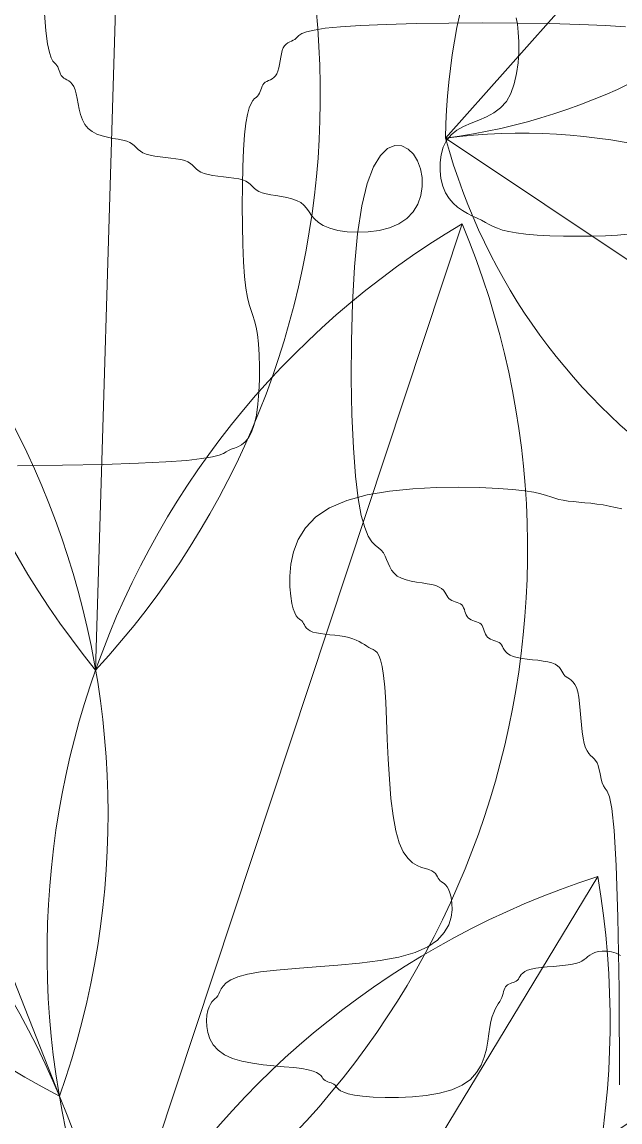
# Model space of a CAD drawing. Header units: millimetres. Extents: x 42 to 552, y 43 to 535.
# Drawn here: x 284.5557 to 284.6057, y 504.476 to 504.5679 of the extents above; entities that cross this region are included whole.
import ezdxf

# ---------------------------------------------------------------- set-up
doc = ezdxf.new("R2010")
doc.units = ezdxf.units.MM
doc.header["$LTSCALE"] = 0.75
doc.header["$MEASUREMENT"] = 0
doc.layers.add('Gramado', color=9, linetype='Continuous', lineweight=0)

# ---------------------------------------------------------------- blocks, each defined once
blk = doc.blocks.new('arbusto8vista')
for p, q in [((-0.2117229357953363, 0.264233463783782), (-0.1236778428509808, 0.3633109320789885)), ((-0.2787543197034097, 0.2850614487226864), (-0.278491607260122, 0.2821199296376875)), ((-0.66960434582586, 0.28305242637758), (-0.672979778737016, 0.2828276984579219)), ((-0.6653314596653104, 0.2832288482958063), (-0.66960434582586, 0.28305242637758)), ((-0.6603397702253915, 0.2833548639516863), (-0.6653314596653104, 0.2832288482958063)), ((-0.6548688785992738, 0.28343047334522), (-0.6603397702253915, 0.2833548639516863)), ((-0.6491583858800141, 0.2834556764763931), (-0.6548688785992738, 0.28343047334522)), ((-0.6434478931607543, 0.28343047334522), (-0.6491583858800141, 0.2834556764763931)), ((-0.6379770015346367, 0.2833548639516863), (-0.6434478931607543, 0.28343047334522)), ((-0.6329853120947178, 0.2832288482958063), (-0.6379770015346367, 0.2833548639516863)), ((-0.6287124259341681, 0.28305242637758), (-0.6329853120947178, 0.2832288482958063)), ((-0.6253317385446167, 0.2828276984579219), (-0.6287124259341681, 0.28305242637758)), ((-0.6801678005132032, 0.2811264871035632), (-0.6803653608826039, 0.2809017591839051)), ((-0.6798945752877046, 0.2813890197199811), (-0.6801678005132032, 0.2811264871035632)), ((-0.6794195795609141, 0.2816767554675721), (-0.6798945752877046, 0.2813890197199811)), ((-0.6786167076876382, 0.2819770927807497), (-0.6794195795609141, 0.2816767554675721)), ((-0.6773598540227113, 0.2822774300939273), (-0.6786167076876382, 0.2819770927807497)), ((-0.6755229129208828, 0.2825651658415183), (-0.6773598540227113, 0.2822774300939273)), ((-0.672979778737016, 0.2828276984579219), (-0.6755229129208828, 0.2825651658415183)), ((-0.278491607260122, 0.2821199296376875), (-0.2782036744223149, 0.2799975409863293)), ((-0.682517501217859, 0.2792887067345617), (-0.6826961456792731, 0.2788392291382706)), ((-0.6822926193664216, 0.2796447181443398), (-0.682517501217859, 0.2792887067345617)), ((-0.6820299069231623, 0.2799188151077345), (-0.6822926193664216, 0.2796447181443398)), ((-0.6817419740853268, 0.2801299005831339), (-0.6820299069231623, 0.2799188151077345)), ((-0.6814414310502173, 0.2802968775289258), (-0.6817419740853268, 0.2801299005831339)), ((-0.6811408880151362, 0.2804386489035124), (-0.6814414310502173, 0.2802968775289258)), ((-0.6808529551773006, 0.2805741176652816), (-0.6811408880151362, 0.2804386489035124)), ((-0.6805902427340413, 0.2807221867726213), (-0.6808529551773006, 0.2805741176652816)), ((-0.6803653608826039, 0.2809017591839051), (-0.6805902427340413, 0.2807221867726213)), ((-0.2782036744223149, 0.2799975409863293), (-0.2779031313872053, 0.2785493595792587)), ((-0.6829525530239096, 0.277738639136146), (-0.6830555363016799, 0.2771379354326911)), ((-0.6828369595488653, 0.2783141384883976), (-0.6829525530239096, 0.277738639136146)), ((-0.6826961456792731, 0.2788392291382706), (-0.6828369595488653, 0.2783141384883976)), ((-0.2779031313872053, 0.2785493595792587), (-0.2776025883520958, 0.277630462227151)), ((-0.2776025883520958, 0.277630462227151), (-0.2773146555142887, 0.2770959257406673)), ((-0.6832741130544662, 0.2759617323769845), (-0.6834149269240584, 0.2754366417271115)), ((-0.6831585195794219, 0.2765372317292361), (-0.6832741130544662, 0.2759617323769845)), ((-0.6830555363016799, 0.2771379354326911), (-0.6831585195794219, 0.2765372317292361)), ((-0.2773146555142887, 0.2770959257406673), (-0.2770519430710294, 0.2768008269304687)), ((-0.2770519430710294, 0.2768008269304687), (-0.276827061219592, 0.2766002426072305)), ((-0.276827061219592, 0.2766002426072305), (-0.2766484166816383, 0.2763755038090778)), ((-0.2766484166816383, 0.2763755038090778), (-0.2765076022764958, 0.2761129584841484)), ((-0.2765076022764958, 0.2761129584841484), (-0.2763920073477948, 0.2758252088080155)), ((-0.2763920073477948, 0.2758252088080155), (-0.2762890212391937, 0.2755248569562951)), ((-0.6852581174260308, 0.2737017422199415), (-0.6855208298692901, 0.2735536666566816)), ((-0.6849701845881953, 0.2738372156076139), (-0.6852581174260308, 0.2737017422199415)), ((-0.6846696415531142, 0.27397899008308), (-0.6849701845881953, 0.2738372156076139)), ((-0.6843690985180046, 0.2741459689097354), (-0.6846696415531142, 0.27397899008308)), ((-0.6840811656801975, 0.2743570553509755), (-0.6843690985180046, 0.2741459689097354)), ((-0.6838184532369098, 0.2746311526702101), (-0.6840811656801975, 0.2743570553509755)), ((-0.6835935713854724, 0.2749871641308204), (-0.6838184532369098, 0.2746311526702101)), ((-0.6834149269240584, 0.2754366417271115), (-0.6835935713854724, 0.2749871641308204)), ((-0.2762890212391937, 0.2755248569562951), (-0.2761860332943797, 0.2752245051045605)), ((-0.2761860332943797, 0.2752245051045605), (-0.2760704328570398, 0.2749367554284419)), ((-0.2760704328570398, 0.2749367554284419), (-0.2759296092708325, 0.2746742101034982)), ((-0.2759296092708325, 0.2746742101034982), (-0.2757509518793881, 0.2744494713053598)), ((-0.2757509518793881, 0.2744494713053598), (-0.2755260536550566, 0.2742688401726383)), ((-0.2755260536550566, 0.2742688401726383), (-0.2752633220845553, 0.2741134136961136)), ((-0.2752633220845553, 0.2741134136961136), (-0.2749753682832932, 0.2739579878296041)), ((-0.2749753682832932, 0.2739579878296041), (-0.2746748033666506, 0.2737773585268997)), ((-0.2746748033666506, 0.2737773585268997), (-0.2743742384500081, 0.273546321741847)), ((-0.6863867396459113, 0.2719983481517687), (-0.6865023400832797, 0.2717105984756358)), ((-0.6862837517011258, 0.2722987000034891), (-0.6863867396459113, 0.2719983481517687)), ((-0.6861807655925247, 0.2725990518552237), (-0.6862837517011258, 0.2722987000034891)), ((-0.6860651706638237, 0.2728868015313424), (-0.6861807655925247, 0.2725990518552237)), ((-0.6859243562586812, 0.273149346856286), (-0.6860651706638237, 0.2728868015313424)), ((-0.6857457117207275, 0.2733740856544244), (-0.6859243562586812, 0.273149346856286)), ((-0.6855208298692901, 0.2735536666566816), (-0.6857457117207275, 0.2733740856544244)), ((-0.2743742384500081, 0.273546321741847), (-0.274086284648746, 0.2732396734282219)), ((-0.274086284648746, 0.2732396734282219), (-0.2738235530782447, 0.2728322095398426)), ((-0.2738235530782447, 0.2728322095398426), (-0.2735986548539131, 0.2722987260305416)), ((-0.2735986548539131, 0.2722987260305416), (-0.2734178956864355, 0.2716245205146066)), ((-0.6875974046570263, 0.270504995833619), (-0.6878979695736689, 0.270013518508776)), ((-0.6873094508557642, 0.2708200463601429), (-0.6875974046570263, 0.270504995833619)), ((-0.687046719285263, 0.271034281921942), (-0.6873094508557642, 0.2708200463601429)), ((-0.6868218210609314, 0.2712233143525538), (-0.687046719285263, 0.271034281921942)), ((-0.686643163669487, 0.2714480531507064), (-0.6868218210609314, 0.2712233143525538)), ((-0.6865023400832797, 0.2717105984756358), (-0.686643163669487, 0.2714480531507064)), ((-0.2734178956864355, 0.2716245205146066), (-0.2732623596678252, 0.2708368972483157)), ((-0.2732623596678252, 0.2708368972483157), (-0.2731068254854279, 0.2699736621484732)), ((-0.6884864882915736, 0.2681988361299545), (-0.6887492198620748, 0.2667244074088302)), ((-0.6881985344903114, 0.2692700025520764), (-0.6884864882915736, 0.2681988361299545)), ((-0.6878979695736689, 0.270013518508776), (-0.6881985344903114, 0.2692700025520764)), ((-0.2731068254854279, 0.2699736621484732), (-0.2729260718265891, 0.2690726211318406)), ((-0.2729260718265891, 0.2690726211318406), (-0.2726948773786262, 0.268171580115208)), ((-0.6887492198620748, 0.2667244074088302), (-0.6889741180864064, 0.2647711045551517)), ((-0.2726948773786262, 0.268171580115208), (-0.2723880208289131, 0.2673083450153655)), ((-0.2723880208289131, 0.2673083450153655), (-0.2719802808647671, 0.2665207217490746)), ((-0.2719802808647671, 0.2665207217490746), (-0.2714464361735338, 0.2658465162331396)), ((-0.6889741180864064, 0.2647711045551517), (-0.6891506737017892, 0.262299021289536)), ((-0.2714464361735338, 0.2658465162331396), (-0.2707717742463274, 0.2653130327238244)), ((-0.2707717742463274, 0.2653130327238244), (-0.2699836177892792, 0.2649055688354593)), ((-0.2699836177892792, 0.2649055688354593), (-0.2691197983123743, 0.2645989205218342)), ((-0.2691197983123743, 0.2645989205218342), (-0.2682181473255412, 0.2643678837367673)), ((-0.2682181473255412, 0.2643678837367673), (-0.267316496338708, 0.2641872544340771)), ((-0.267316496338708, 0.2641872544340771), (-0.2664526768618032, 0.2640318285675676)), ((-0.2664526768618032, 0.2640318285675676), (-0.265664520404755, 0.2638764020910429)), ((-0.265664520404755, 0.2638764020910429), (-0.2649898584775485, 0.2636957709583214)), ((-0.2649898584775485, 0.2636957709583214), (-0.2644539120867648, 0.263471032160183)), ((-0.2644539120867648, 0.263471032160183), (-0.2640314602257945, 0.2632084868352393)), ((-0.2640314602257945, 0.2632084868352393), (-0.2636846713847092, 0.2629207371591065)), ((-0.2636846713847092, 0.2629207371591065), (-0.2633757140535522, 0.2626203853073861)), ((-0.2202055864358385, 0.2629816622638828), (-0.2214078023393427, 0.2624859848746866)), ((-0.2190538131576716, 0.262922850941905), (-0.2202055864358385, 0.2629816622638828)), ((-0.2180029251301505, 0.2624103667885294), (-0.2190538131576716, 0.262922850941905)), ((-0.2117229357953363, 0.264233463783782), (-0.1015730917929432, 0.190509010706009)), ((-0.6891506737017892, 0.262299021289536), (-0.6892767848556218, 0.2594110735493445)), ((-0.2633757140535522, 0.2626203853073861), (-0.2630667567223952, 0.2623200334556657)), ((-0.2630667567223952, 0.2623200334556657), (-0.2627199678812815, 0.2620322837795328)), ((-0.2627199678812815, 0.2620322837795328), (-0.2622975160203111, 0.2617697384546034)), ((-0.2622975160203111, 0.2617697384546034), (-0.2617615696295559, 0.2615449996564507)), ((-0.2617615696295559, 0.2615449996564507), (-0.261086907702321, 0.2613664688863366)), ((-0.261086907702321, 0.2613664688863366), (-0.2602987512453012, 0.2612257449480069)), ((-0.2602987512453012, 0.2612257449480069), (-0.2594349317683964, 0.2611102259708815)), ((-0.2594349317683964, 0.2611102259708815), (-0.2585332807815348, 0.2610073100843664)), ((-0.2585332807815348, 0.2610073100843664), (-0.2576316297947017, 0.2609043954178674)), ((-0.2576316297947017, 0.2609043954178674), (-0.2567678103177968, 0.2607888801008045)), ((-0.2226100182428183, 0.2613350028945831), (-0.2237617915209853, 0.2594279004438249)), ((-0.2214078023393427, 0.2624859848746866), (-0.2226100182428183, 0.2613350028945831)), ((-0.2171033649785841, 0.2615450256835032), (-0.2180029251301505, 0.2624103667885294)), ((-0.2163992699236417, 0.2604213425712771), (-0.2171033649785841, 0.2615450256835032)), ((-0.6892767848556218, 0.2594110735493445), (-0.6893524515479328, 0.2562458828260787)), ((-0.2567678103177968, 0.2607888801008045), (-0.255979653860777, 0.2606481622625694)), ((-0.255979653860777, 0.2606481622625694), (-0.2553049919335422, 0.2604696400325679)), ((-0.2553049919335422, 0.2604696400325679), (-0.2547690455427585, 0.260244912112924)), ((-0.2547690455427585, 0.260244912112924), (-0.2543465936817881, 0.2599823794965062)), ((-0.2543465936817881, 0.2599823794965062), (-0.2539998048407028, 0.2596946437489152)), ((-0.2539998048407028, 0.2596946437489152), (-0.2536908475095458, 0.2593943064357376)), ((-0.2536908475095458, 0.2593943064357376), (-0.2533818901783889, 0.25909396912256)), ((-0.2533818901783889, 0.25909396912256), (-0.2530351013373036, 0.258806233374969)), ((-0.2237617915209853, 0.2594279004438249), (-0.2248126795485064, 0.256663861642636)), ((-0.215909555567265, 0.2591086286551274), (-0.2163992699236417, 0.2604213425712771)), ((-0.2156468321066995, 0.2576698942030191), (-0.215909555567265, 0.2591086286551274)), ((-0.2530351013373036, 0.258806233374969), (-0.2526126494763332, 0.2585437007585512)), ((-0.2526126494763332, 0.2585437007585512), (-0.2520767030855495, 0.2583189728389073)), ((-0.2520767030855495, 0.2583189728389073), (-0.2514020411583431, 0.2581404506089058)), ((-0.2514020411583431, 0.2581404506089058), (-0.2506138847012949, 0.2579997327706707)), ((-0.2506138847012949, 0.2579997327706707), (-0.24975006522439, 0.2578842174536078)), ((-0.24975006522439, 0.2578842174536078), (-0.2488484142375569, 0.2577813027871088)), ((-0.2488484142375569, 0.2577813027871088), (-0.2479467632506953, 0.2576783869005936)), ((-0.2479467632506953, 0.2576783869005936), (-0.2470829437737905, 0.2575628679234683)), ((-0.2470829437737905, 0.2575628679234683), (-0.2462947873167707, 0.2574221439851385)), ((-0.2462947873167707, 0.2574221439851385), (-0.2456201253895642, 0.2572436132150244)), ((-0.2456201253895642, 0.2572436132150244), (-0.2450841789222693, 0.2570188744168718)), ((-0.2156237097392761, 0.2561681494829315), (-0.2156468321066995, 0.2576698942030191)), ((-0.6893524515479328, 0.2562458828260787), (-0.6893776737786936, 0.252942070611283)), ((-0.2450841789222693, 0.2570188744168718), (-0.2446617265257203, 0.2567563290919423)), ((-0.2446617265257203, 0.2567563290919423), (-0.2443149362309782, 0.2564685794158095)), ((-0.2443149362309782, 0.2564685794158095), (-0.2440059760689905, 0.2561682275640891)), ((-0.2440059760689905, 0.2561682275640891), (-0.2436970140707899, 0.2558678757123545)), ((-0.2436970140707899, 0.2558678757123545), (-0.2433502182673806, 0.2555801260362358)), ((-0.2433502182673806, 0.2555801260362358), (-0.2429277566897952, 0.2553175807112922)), ((-0.2248126795485064, 0.256663861642636), (-0.2257122397000728, 0.252942070611283)), ((-0.2158527986622119, 0.2546664047628582), (-0.2156237097392761, 0.2561681494829315)), ((-0.2429277566897952, 0.2553175807112922), (-0.2423917973690095, 0.2550928419131537)), ((-0.2423917973690095, 0.2550928419131537), (-0.2417171190688805, 0.2549132609108966)), ((-0.2417171190688805, 0.2549132609108966), (-0.2409289434846187, 0.2547651853476367)), ((-0.2409289434846187, 0.2547651853476367), (-0.2400651030442589, 0.2546297119599643)), ((-0.2400651030442589, 0.2546297119599643), (-0.2391634301758927, 0.2544879374844982)), ((-0.2391634301758927, 0.2544879374844982), (-0.2382617573074981, 0.2543209586578428)), ((-0.2382617573074981, 0.2543209586578428), (-0.2373979168671383, 0.2541098722165884)), ((-0.2373979168671383, 0.2541098722165884), (-0.2366097412829049, 0.2538357748973681)), ((-0.2366097412829049, 0.2538357748973681), (-0.2359350629827759, 0.2534797634367436)), ((-0.2163467090728659, 0.2532276703107499), (-0.2158527986622119, 0.2546664047628582)), ((-0.6893776737786936, 0.252942070611283), (-0.6893524515479328, 0.2496382583964873)), ((-0.2359350629827759, 0.2534797634367436), (-0.2353959510361676, 0.2530302858404667)), ((-0.2353959510361676, 0.2530302858404667), (-0.234951421077767, 0.2525051951905937)), ((-0.234951421077767, 0.2525051951905937), (-0.2345447253836141, 0.2519296958383279)), ((-0.2345447253836141, 0.2519296958383279), (-0.2341191162297775, 0.2513289921348871)), ((-0.2257122397000728, 0.252942070611283), (-0.2264205382306272, 0.2482226211212151)), ((-0.2181794351462258, 0.2507912732823598), (-0.217118051168427, 0.2519149563946002)), ((-0.217118051168427, 0.2519149563946002), (-0.2163467090728659, 0.2532276703107499)), ((-0.2341191162297775, 0.2513289921348871), (-0.2336178458922689, 0.2507282884314321)), ((-0.2336178458922689, 0.2507282884314321), (-0.2329841666471566, 0.2501527890791806)), ((-0.2329841666471566, 0.2501527890791806), (-0.2321613307704524, 0.2496276984293075)), ((-0.2211050719147067, 0.2492538229064394), (-0.2195287590006672, 0.2499059790376492)), ((-0.2195287590006672, 0.2499059790376492), (-0.2181794351462258, 0.2507912732823598)), ((-0.6893524515479328, 0.2496382583964873), (-0.6892767848556218, 0.2464730676732358)), ((-0.2321613307704524, 0.2496276984293075), (-0.2310925905382248, 0.2491782208330164)), ((-0.2310925905382248, 0.2491782208330164), (-0.2297432666837835, 0.2488285104093677)), ((-0.2297432666837835, 0.2488285104093677), (-0.2281669537697155, 0.2485985203488923)), ((-0.2281669537697155, 0.2485985203488923), (-0.2264393148159058, 0.2485071536099639)), ((-0.2264205382306272, 0.2482226211212151), (-0.2269396769162313, 0.2427092455486957)), ((-0.2264393148159058, 0.2485071536099639), (-0.2246360128422111, 0.2485733131509846)), ((-0.2246360128422111, 0.2485733131509846), (-0.2228327108685164, 0.2488159019303424)), ((-0.2228327108685164, 0.2488159019303424), (-0.2211050719147067, 0.2492538229064394)), ((-0.6892767848556218, 0.2464730676732358), (-0.6891506737017892, 0.2435851199330301)), ((-0.6891506737017892, 0.2435851199330301), (-0.6889741180864064, 0.2411130366674143)), ((-0.2269396769162313, 0.2427092455486957), (-0.2272822664131979, 0.2366665859212276)), ((-0.6889741180864064, 0.2411130366674143), (-0.6887492198620748, 0.2391534328276066)), ((-0.6887492198620748, 0.2391534328276066), (-0.6884864882915736, 0.2376348972035771)), ((-0.6884864882915736, 0.2376348972035771), (-0.6881985344903114, 0.23644401204497)), ((-0.6881985344903114, 0.23644401204497), (-0.6878979695736689, 0.2354673596014436)), ((-0.6878979695736689, 0.2354673596014436), (-0.6875974046570263, 0.2345915221226704)), ((-0.2272822664131979, 0.2366665859212276), (-0.2274609173778686, 0.2303592842662709)), ((-0.6875974046570263, 0.2345915221226704), (-0.6873094508557642, 0.2337030818582804)), ((-0.6873094508557642, 0.2337030818582804), (-0.687046719285263, 0.232688621057946)), ((-0.687046719285263, 0.232688621057946), (-0.6868218210609314, 0.2314347219713113)), ((-0.6868218210609314, 0.2314347219713113), (-0.6866463162953096, 0.2298615721412887)), ((-0.6866463162953096, 0.2298615721412887), (-0.6865275610898891, 0.2280237802837775)), ((-0.2274609173778686, 0.2303592842662709), (-0.2274882404665846, 0.2240519826113285)), ((-0.6865275610898891, 0.2280237802837775), (-0.6864718605432927, 0.2260095604079595)), ((-0.6864718605432927, 0.2260095604079595), (-0.6864855197541146, 0.223907126522974)), ((-0.6864855197541146, 0.223907126522974), (-0.6865748438210346, 0.2218046926379884)), ((-0.2274882404665846, 0.2240519826113285), (-0.2273768463356873, 0.2180093229838462)), ((-0.6865748438210346, 0.2218046926379884), (-0.6867461378427038, 0.2197904727621705)), ((-0.6867461378427038, 0.2197904727621705), (-0.6870057069177165, 0.2179526809046592)), ((-0.6870057069177165, 0.2179526809046592), (-0.6873598561447238, 0.2163795310746366)), ((-0.2273768463356873, 0.2180093229838462), (-0.2271393456414614, 0.212495947411341)), ((-0.6878096362205213, 0.2151361335976674), (-0.6883350802342818, 0.2141951840649483)), ((-0.6873598561447238, 0.2163795310746366), (-0.6878096362205213, 0.2151361335976674)), ((-0.6889109668733511, 0.2135062743841303), (-0.6895120748251031, 0.2130189964628073)), ((-0.6883350802342818, 0.2141951840649483), (-0.6889109668733511, 0.2135062743841303)), ((-0.6932154001026163, 0.2113030067257995), (-0.6943545570628089, 0.2110026548740649)), ((-0.6925050027033421, 0.2115907564019182), (-0.6932154001026163, 0.2113030067257995)), ((-0.692046816594484, 0.2118533017268618), (-0.6925050027033421, 0.2115907564019182)), ((-0.6916642935054824, 0.2120780405250002), (-0.692046816594484, 0.2118533017268618)), ((-0.691214513429685, 0.2122628723320901), (-0.6916642935054824, 0.2120780405250002)), ((-0.6906890694159245, 0.2124477035291648), (-0.691214513429685, 0.2122628723320901)), ((-0.6901131827768552, 0.2126829422086161), (-0.6906890694159245, 0.2124477035291648)), ((-0.6895120748251031, 0.2130189964628073), (-0.6901131827768552, 0.2126829422086161)), ((-0.2271393456414614, 0.212495947411341), (-0.2267883490402482, 0.2077764979212731)), ((-0.7194075880867672, 0.2096080141080137), (-0.7268940724679567, 0.2094924941650476)), ((-0.7125768541623074, 0.2097487384021832), (-0.7194075880867672, 0.2096080141080137)), ((-0.7067297459229565, 0.2099272692231295), (-0.7125768541623074, 0.2097487384021832)), ((-0.7021100680139796, 0.2101520080212822), (-0.7067297459229565, 0.2099272692231295)), ((-0.6986253427479596, 0.2104145533462116), (-0.7021100680139796, 0.2101520080212822)), ((-0.6960990218543941, 0.2107023030223445), (-0.6986253427479596, 0.2104145533462116)), ((-0.6943545570628089, 0.2110026548740649), (-0.6960990218543941, 0.2107023030223445)), ((-0.2267883490402482, 0.2077764979212731), (-0.2263385689644792, 0.2040473556716478)), ((-0.2263385689644792, 0.2040473556716478), (-0.2258131249507187, 0.2012318583426236)), ((-0.2258131249507187, 0.2012318583426236), (-0.225237238311621, 0.1991850827448332)), ((-0.225237238311621, 0.1991850827448332), (-0.2246361303598974, 0.197762105688966)), ((-0.2246361303598974, 0.197762105688966), (-0.2240350224081453, 0.1968180039856549)), ((-0.2240350224081453, 0.1968180039856549), (-0.2234591357690761, 0.1962078544455892)), ((-0.2234591357690761, 0.1962078544455892), (-0.2229336917552871, 0.1957867338794301)), ((-0.2229336917552871, 0.1957867338794301), (-0.2224839116795181, 0.1954097190978246)), ((-0.2224839116795181, 0.1954097190978246), (-0.2221255589003874, 0.1949602415015477)), ((-0.2221255589003874, 0.1949602415015477), (-0.2218365649605971, 0.1944351508516746)), ((-0.2218365649605971, 0.1944351508516746), (-0.2215854034488416, 0.1938596514994089)), ((-0.2215854034488416, 0.1938596514994089), (-0.2213405479538437, 0.1932589477959681)), ((-0.2213405479538437, 0.1932589477959681), (-0.221070472064298, 0.1926582440925131)), ((-0.221070472064298, 0.1926582440925131), (-0.2207436493688988, 0.1920827447402473)), ((-0.2207436493688988, 0.1920827447402473), (-0.2203285534563406, 0.1915576540903885)), ((-0.2203285534563406, 0.1915576540903885), (-0.2197936579153463, 0.1911081764940974)), ((-0.2197936579153463, 0.1911081764940974), (-0.2191189959881115, 0.1907521650843194)), ((-0.2191189959881115, 0.1907521650843194), (-0.2183308395310917, 0.1904780681209246)), ((-0.2183308395310917, 0.1904780681209246), (-0.2174670200541868, 0.1902669826455252)), ((-0.2174670200541868, 0.1902669826455252), (-0.2165653690673253, 0.1901000056997191)), ((-0.2165653690673253, 0.1901000056997191), (-0.2156637180804921, 0.1899582343251467)), ((-0.2156637180804921, 0.1899582343251467), (-0.2147998986035873, 0.1898227655633775)), ((-0.2147998986035873, 0.1898227655633775), (-0.2140117421465675, 0.1896746964560379)), ((-0.2140117421465675, 0.1896746964560379), (-0.2133370802193326, 0.1894951240447398)), ((-0.2133370802193326, 0.1894951240447398), (-0.2128032355280993, 0.1892703961250959)), ((-0.2128032355280993, 0.1892703961250959), (-0.2123954955639533, 0.189007863508678)), ((-0.2123954955639533, 0.189007863508678), (-0.2120886390142402, 0.188720127761087)), ((-0.2120886390142402, 0.188720127761087), (-0.2118574445663057, 0.1884197904479095)), ((-0.2118574445663057, 0.1884197904479095), (-0.2116766909074386, 0.1881194531347319)), ((-0.2116766909074386, 0.1881194531347319), (-0.2115211567250697, 0.1878317173871409)), ((-0.2115211567250697, 0.1878317173871409), (-0.2113656207064594, 0.187569184770723)), ((-0.2113656207064594, 0.187569184770723), (-0.2111848615389817, 0.1873444568510791)), ((-0.2111848615389817, 0.1873444568510791), (-0.2109599633146217, 0.1871659346210777)), ((-0.2109599633146217, 0.1871659346210777), (-0.2106972317441205, 0.1870252167828426)), ((-0.2106972317441205, 0.1870252167828426), (-0.2104092779428584, 0.1869097014657797)), ((-0.2104092779428584, 0.1869097014657797), (-0.2101087130262158, 0.1868067867992806)), ((-0.2101087130262158, 0.1868067867992806), (-0.2098081481095733, 0.1867038709127655)), ((-0.2098081481095733, 0.1867038709127655), (-0.2095201943083111, 0.1865883519356402)), ((-0.2095201943083111, 0.1865883519356402), (-0.2092574627378099, 0.1864476279973104)), ((-0.2092574627378099, 0.1864476279973104), (-0.2090325645134783, 0.1862690972271963)), ((-0.2090325645134783, 0.1862690972271963), (-0.2088539071220623, 0.1860443584290437)), ((-0.2088539071220623, 0.1860443584290437), (-0.2087130835358266, 0.1857818131041142)), ((-0.2087130835358266, 0.1857818131041142), (-0.2085974830984867, 0.1854940634279814)), ((-0.2085974830984867, 0.1854940634279814), (-0.2084944951536727, 0.185193711576261)), ((-0.2084944951536727, 0.185193711576261), (-0.2083915090451001, 0.1848933597245406)), ((-0.2083915090451001, 0.1848933597245406), (-0.2082759141163706, 0.1846056100484077)), ((-0.2082759141163706, 0.1846056100484077), (-0.2081350997112281, 0.1843430647234641)), ((-0.2081350997112281, 0.1843430647234641), (-0.2079564551733029, 0.1841183259253256)), ((-0.2079564551733029, 0.1841183259253256), (-0.2077315733218654, 0.1839397951043651)), ((-0.2077315733218654, 0.1839397951043651), (-0.2074688608785777, 0.1837990708102097)), ((-0.2074688608785777, 0.1837990708102097), (-0.2071809280407706, 0.1836835508672294)), ((-0.2071809280407706, 0.1836835508672294), (-0.2068803850056611, 0.1835806330998651)), ((-0.2068803850056611, 0.1835806330998651), (-0.20657984197058, 0.1834777153324865)), ((-0.20657984197058, 0.1834777153324865), (-0.2062919091327444, 0.1833621953895204)), ((-0.2062919091327444, 0.1833621953895204), (-0.2060291966894852, 0.1832214710953508)), ((-0.2060291966894852, 0.1832214710953508), (-0.2058043148380477, 0.1830429402743903)), ((-0.2058043148380477, 0.1830429402743903), (-0.2056256703001225, 0.1828182014762518)), ((-0.2056256703001225, 0.1828182014762518), (-0.2054848558949516, 0.1825556561513082)), ((-0.2054848558949516, 0.1825556561513082), (-0.2053692609662505, 0.1822679064751895)), ((-0.2053692609662505, 0.1822679064751895), (-0.2052662748576495, 0.1819675546234549)), ((-0.2052662748576495, 0.1819675546234549), (-0.2051632869128639, 0.1816672027717345)), ((-0.2051632869128639, 0.1816672027717345), (-0.2050476864754955, 0.1813794530956017)), ((-0.2050476864754955, 0.1813794530956017), (-0.2049068628892883, 0.1811169077706722)), ((-0.2049068628892883, 0.1811169077706722), (-0.2047282054978439, 0.1808921689725196)), ((-0.2047282054978439, 0.1808921689725196), (-0.2045033072735123, 0.1807136382024055)), ((-0.2045033072735123, 0.1807136382024055), (-0.204240575703011, 0.1805729142640757)), ((-0.204240575703011, 0.1805729142640757), (-0.2039526219017489, 0.1804573952869504)), ((-0.2039526219017489, 0.1804573952869504), (-0.2036520569851064, 0.1803544794004353)), ((-0.2036520569851064, 0.1803544794004353), (-0.2033514920684638, 0.1802515647339362)), ((-0.2033514920684638, 0.1802515647339362), (-0.2030635382672017, 0.1801360494168733)), ((-0.2030635382672017, 0.1801360494168733), (-0.2028008066967004, 0.1799953315786382)), ((-0.2028008066967004, 0.1799953315786382), (-0.2025759084723688, 0.1798168093486368)), ((-0.2025759084723688, 0.1798168093486368), (-0.2023951493048912, 0.1795920814289929)), ((-0.2023951493048912, 0.1795920814289929), (-0.2022396132862809, 0.179329548812575)), ((-0.2022396132862809, 0.179329548812575), (-0.2020840791038836, 0.179041813064984)), ((-0.2020840791038836, 0.179041813064984), (-0.2019033254450449, 0.1787414757518064)), ((-0.2019033254450449, 0.1787414757518064), (-0.2016721309970819, 0.1784411384386289)), ((-0.2016721309970819, 0.1784411384386289), (-0.2013652744473688, 0.1781534026910379)), ((-0.2013652744473688, 0.1781534026910379), (-0.2009575344832228, 0.17789087007462)), ((-0.2009575344832228, 0.17789087007462), (-0.2004236897919895, 0.1776661421549761)), ((-0.2004236897919895, 0.1776661421549761), (-0.1997490278647831, 0.1774876199249746)), ((-0.1997490278647831, 0.1774876199249746), (-0.1989608714077349, 0.1773469020867395)), ((-0.1989608714077349, 0.1773469020867395), (-0.19809705193083, 0.1772313867696766)), ((-0.19809705193083, 0.1772313867696766), (-0.1971954009439969, 0.1771284721031776)), ((-0.1971954009439969, 0.1771284721031776), (-0.1962937499571638, 0.1770255562166625)), ((-0.1962937499571638, 0.1770255562166625), (-0.1954299304802589, 0.1769100372395371)), ((-0.1954299304802589, 0.1769100372395371), (-0.1946417740232107, 0.1767693133012074)), ((-0.1946417740232107, 0.1767693133012074), (-0.1939671120960043, 0.1765907825310933)), ((-0.1939671120960043, 0.1765907825310933), (-0.1934332674812822, 0.1763660437329406)), ((-0.1934332674812822, 0.1763660437329406), (-0.1930255280526865, 0.1761034984080112)), ((-0.1930255280526865, 0.1761034984080112), (-0.1927186729566586, 0.1758157487318783)), ((-0.1927186729566586, 0.1758157487318783), (-0.1924874813395263, 0.1755153968801579)), ((-0.1924874813395263, 0.1755153968801579), (-0.1923067323477312, 0.1752150450284375)), ((-0.1923067323477312, 0.1752150450284375), (-0.1921512051276295, 0.1749272953523047)), ((-0.1921512051276295, 0.1749272953523047), (-0.1919956788256627, 0.174664750027361)), ((-0.1919956788256627, 0.174664750027361), (-0.191814932588187, 0.1744400112292226)), ((-0.191814932588187, 0.1744400112292226), (-0.1915900507367496, 0.1742583299152045)), ((-0.1915900507367496, 0.1742583299152045), (-0.1913273382934904, 0.1740955521695753)), ((-0.1913273382934904, 0.1740955521695753), (-0.1910394054556548, 0.1739201728583737)), ((-0.1910394054556548, 0.1739201728583737), (-0.1907388624205737, 0.1737006868475817)), ((-0.1907388624205737, 0.1737006868475817), (-0.1904383193854642, 0.173405589003238)), ((-0.1904383193854642, 0.173405589003238), (-0.1901503865476286, 0.1730033741913388)), ((-0.1901503865476286, 0.1730033741913388), (-0.1898876741043694, 0.1724625372779087)), ((-0.1898876741043694, 0.1724625372779087), (-0.1896627922529319, 0.1717515731289438)), ((-0.1896627922529319, 0.1717515731289438), (-0.1894841477150067, 0.1708526288148562)), ((-0.1894841477150067, 0.1708526288148562), (-0.1893433333098358, 0.1698024602236359)), ((-0.1893433333098358, 0.1698024602236359), (-0.1892277383811347, 0.1686514754476605)), ((-0.1892277383811347, 0.1686514754476605), (-0.1891247522725621, 0.1674500825793075)), ((-0.1891247522725621, 0.1674500825793075), (-0.1890217643277481, 0.1662486897109545)), ((-0.1890217643277481, 0.1662486897109545), (-0.1889061638904082, 0.1650977049349649)), ((-0.1889061638904082, 0.1650977049349649), (-0.1887653403041725, 0.1640475363437588)), ((-0.1887653403041725, 0.1640475363437588), (-0.1885866829127565, 0.1631485920296711)), ((-0.1885866829127565, 0.1631485920296711), (-0.1883617846883965, 0.1624365777502419)), ((-0.1883617846883965, 0.1624365777502419), (-0.1880990531179236, 0.161888389923547)), ((-0.1880990531179236, 0.161888389923547), (-0.1878110993166615, 0.1614662226327965)), ((-0.1878110993166615, 0.1614662226327965), (-0.187510534400019, 0.1611322699612145)), ((-0.187510534400019, 0.1611322699612145), (-0.187209969483348, 0.1608487259920253)), ((-0.187209969483348, 0.1608487259920253), (-0.1869220156820859, 0.1605777848084387)), ((-0.1869220156820859, 0.1605777848084387), (-0.186659284111613, 0.1602816404936789)), ((-0.186659284111613, 0.1602816404936789), (-0.186434385887253, 0.1599224871309701)), ((-0.186434385887253, 0.1599224871309701), (-0.1862552030709423, 0.1594730204131736)), ((-0.1862552030709423, 0.1594730204131736), (-0.186110701510529, 0.1589479424718263)), ((-0.186110701510529, 0.1589479424718263), (-0.1859851180003318, 0.1583724570481024)), ((-0.1859851180003318, 0.1583724570481024), (-0.1858626893347264, 0.1577717678832045)), ((-0.1858626893347264, 0.1577717678832045), (-0.18572765230806, 0.1571710787182923)), ((-0.18572765230806, 0.1571710787182923), (-0.1855642437146798, 0.1565955932945826)), ((-0.1855642437146798, 0.1565955932945826), (-0.1853567003489331, 0.1560705153532211)), ((-0.1853567003489331, 0.1560705153532211), (-0.1850892590051672, 0.1556210486354388)), ((-0.1850892590051672, 0.1556210486354388), (-0.1847535125026809, 0.1551715808501228)), ((-0.1847535125026809, 0.1551715808501228), (-0.1843704777603818, 0.1542432355772121)), ((-0.1843704777603818, 0.1542432355772121), (-0.1839685277221861, 0.1522563203643443)), ((-0.1839685277221861, 0.1522563203643443), (-0.1835760353319529, 0.1486311427591858)), ((-0.1835760353319529, 0.1486311427591858), (-0.1832213735335415, 0.1427880103093884)), ((-0.1832213735335415, 0.1427880103093884), (-0.1829329152708112, 0.1341472305626041)), ((-0.1829329152708112, 0.1341472305626041), (-0.1827390334876782, 0.1221291110664993)), ((-0.1827390334876782, 0.1221291110664993), (-0.1826681011280016, 0.1061539593687257))]:
    blk.add_line(p, q)
for centre, start, end in [((-0.2246852924478731, 0.3644117750054789), 277.3727001703446, 359.3755791605024), ((-0.1107154861984156, 0.2631326208572773), 97.37270017034291, 179.3755791605007), ((-0.1990510029787629, 0.1640180016638908), 15.20374767258235, 97.2066266627398), ((-0.114245024609545, 0.2907244728259855), 195.2037476725843, 277.2066266627415), ((-0.1254403831663069, 0.01555100415625077), 44.75922524125048, 126.7621042314083)]:
    blk.add_arc(centre, 0.1010134482592243, start, end)
blk = doc.blocks.new('arbusto7vista')
for p, q in [((-0.4366321856655304, 0.7914119196475156), (-0.442236835807762, 0.605933018413694)), ((-0.5163606634823452, 0.7073706040454368), (-0.4482699433393691, 0.5347511128616844)), ((-0.3810045409790916, 0.680447189712666), (-0.4394167996755982, 0.5043170022373289)), ((-0.3583632501529905, 0.5714298639977216), (-0.4545351143242158, 0.412732644589326)), ((-0.7395844785438612, 0.3854037715643557), (-0.7393915074844699, 0.3843367923963967)), ((-0.7393915074844699, 0.3843367923963967), (-0.7392436233506885, 0.3829868474969373)), ((-0.7392436233506885, 0.3829868474969373), (-0.7391606654365148, 0.3814098090629727)), ((-0.7391606654365148, 0.3814098090629727), (-0.73916427673322, 0.3796813749393522)), ((-0.73916427673322, 0.3796813749393522), (-0.7392761002321038, 0.3778772429708965)), ((-0.7392761002321038, 0.3778772429708965), (-0.7395177789244372, 0.3760731110024551)), ((-0.7395177789244372, 0.3760731110024551), (-0.7399109558015766, 0.3743446768788345)), ((-0.7399109558015766, 0.3743446768788345), (-0.7404772738547933, 0.3727676384448699)), ((-0.7412383760753869, 0.3714176935454105), (-0.7422032804911964, 0.3703471097835234)), ((-0.7404772738547933, 0.3727676384448699), (-0.7412383760753869, 0.3714176935454105)), ((-0.7433305052759636, 0.3695144337954019), (-0.7445659436401115, 0.3688547819754717)), ((-0.7422032804911964, 0.3703471097835234), (-0.7433305052759636, 0.3695144337954019)), ((-0.7471450339477315, 0.3677950164179151), (-0.748380472311851, 0.3672651354691538)), ((-0.7458554887939215, 0.3683032707181582), (-0.7471450339477315, 0.3677950164179151)), ((-0.7445659436401115, 0.3688547819754717), (-0.7458554887939215, 0.3683032707181582)), ((-0.7504726015124277, 0.3658809592038779), (-0.7512319001121739, 0.3649158209849332)), ((-0.7495076970966466, 0.3666487442663424), (-0.7504726015124277, 0.3658809592038779)), ((-0.748380472311851, 0.3672651354691538), (-0.7495076970966466, 0.3666487442663424)), ((-0.7517855928193455, 0.3637830675474589), (-0.7521445009000729, 0.3625313611381245)), ((-0.7512319001121739, 0.3649158209849332), (-0.7517855928193455, 0.3637830675474589)), ((-0.7521445009000729, 0.3625313611381245), (-0.7523194456205147, 0.3612093640035852)), ((-0.7523194456205147, 0.3612093640035852), (-0.7523212482467727, 0.3598657383905106)), ((-0.7523212482467727, 0.3598657383905106), (-0.7521607300449489, 0.3585491465455846)), ((-0.7521607300449489, 0.3585491465455846), (-0.7518487122812019, 0.3573082507154481)), ((-0.7518487122812019, 0.3573082507154481), (-0.7513960162216051, 0.3561917131467851)), ((-0.7513960162216051, 0.3561917131467851), (-0.7508161684871482, 0.355236481117899)), ((-0.7508161684871482, 0.355236481117899), (-0.7501335171178027, 0.354432642033629)), ((-0.7501335171178027, 0.354432642033629), (-0.7493751155084283, 0.3537585683304627)), ((-0.7493751155084283, 0.3537585683304627), (-0.7485680170538842, 0.3531926324448875)), ((-0.7485680170538842, 0.3531926324448875), (-0.7477392751489731, 0.3527132068133767)), ((-0.7477392751489731, 0.3527132068133767), (-0.7469159431885544, 0.3522986638724177)), ((-0.7469159431885544, 0.3522986638724177), (-0.7461250745674306, 0.351927376058498)), ((-0.7461250745674306, 0.351927376058498), (-0.7453937226804896, 0.3515777158080908)), ((-0.7453937226804896, 0.3515777158080908), (-0.7447354143016014, 0.3512325613382075)), ((-0.7447354143016014, 0.3512325613382075), (-0.744109569721104, 0.3508928139879544)), ((-0.744109569721104, 0.3508928139879544), (-0.743462082608346, 0.3505638808769618)), ((-0.743462082608346, 0.3505638808769618), (-0.7427388466327329, 0.3502511691248742)), ((-0.7427388466327329, 0.3502511691248742), (-0.7418857554636134, 0.3499600858513219)), ((-0.7418857554636134, 0.3499600858513219), (-0.7408487027704211, 0.3496960381759209)), ((-0.7408487027704211, 0.3496960381759209), (-0.7395735822225049, 0.3494644332183299)), ((-0.7395735822225049, 0.3494644332183299), (-0.7380062874892701, 0.3492706780981507)), ((-0.7380062874892701, 0.3492706780981507), (-0.7361170601271283, 0.3491192787484465)), ((-0.7361170601271283, 0.3491192787484465), (-0.7339735332406008, 0.3490111363557844)), ((-0.7339735332406008, 0.3490111363557844), (-0.7316676878212718, 0.3489462509201928)), ((-0.7269369653505464, 0.3489462509201928), (-0.7246960502822901, 0.3490111363557844)), ((-0.7246960502822901, 0.3490111363557844), (-0.7226607406475125, 0.3491192787484465)), ((-0.7226607406475125, 0.3491192787484465), (-0.7209230174378547, 0.3492706780981507)), ((-0.7316676878212718, 0.3489462509201928), (-0.7292915048607256, 0.3489246224416718)), ((-0.7292915048607256, 0.3489246224416718), (-0.7269369653505464, 0.3489462509201928)), ((-0.7568787543331723, 0.3067646111889957), (-0.7607807539497173, 0.3063581853325843)), ((-0.7529551131024732, 0.3069763843986948), (-0.7568787543331723, 0.3067646111889957)), ((-0.7491667402231315, 0.307031353884085), (-0.7529551131024732, 0.3069763843986948)), ((-0.7456705456606016, 0.3069673685675838), (-0.7491667402231315, 0.307031353884085)), ((-0.7426234393803384, 0.3068222773715945), (-0.7456705456606016, 0.3069673685675838)), ((-0.7401417511025841, 0.3066294234380393), (-0.7426234393803384, 0.3068222773715945)), ((-0.7645042019866253, 0.3057192579070289), (-0.76789218847847, 0.3048099799899262)), ((-0.7607807539497173, 0.3063581853325843), (-0.7645042019866253, 0.3057192579070289)), ((-0.7381794895664484, 0.3064041267866742), (-0.7401417511025841, 0.3066294234380393)), ((-0.7366500832657721, 0.3061572016567879), (-0.7381794895664484, 0.3064041267866742)), ((-0.7354669606943958, 0.305899462287627), (-0.7366500832657721, 0.3061572016567879)), ((-0.734543550346217, 0.305641722918466), (-0.7354669606943958, 0.305899462287627)), ((-0.7337932807150764, 0.3053947977885798), (-0.734543550346217, 0.305641722918466)), ((-0.7331295802947864, 0.3051695011372288), (-0.7337932807150764, 0.3053947977885798)), ((-0.7324658775792443, 0.3049766472036595), (-0.7331295802947864, 0.3051695011372288)), ((-0.7317318332675029, 0.3048234455315679), (-0.7324658775792443, 0.3049766472036595)), ((-0.77078780345974, 0.3035925026588586), (-0.7730729135128911, 0.3020497038258156)), ((-0.76789218847847, 0.3048099799899262), (-0.77078780345974, 0.3035925026588586)), ((-0.7309220368795479, 0.3047026868822797), (-0.7317318332675029, 0.3048234455315679)), ((-0.7300473101404918, 0.3046035573215278), (-0.7309220368795479, 0.3047026868822797)), ((-0.7291184747755892, 0.304515242915059), (-0.7300473101404918, 0.3046035573215278)), ((-0.7281463525099525, 0.3044269297286064), (-0.7291184747755892, 0.304515242915059)), ((-0.7271417650688079, 0.3043278038279027), (-0.7281463525099525, 0.3044269297286064)), ((-0.7261155341772962, 0.304207051278695), (-0.7271417650688079, 0.3043278038279027)), ((-0.7250784815606153, 0.3040538581467445), (-0.7261155341772962, 0.304207051278695)), ((-0.7240396253995698, 0.3038610150916696), (-0.7250784815606153, 0.3040538581467445)), ((-0.7230007696975633, 0.3036357311488302), (-0.7240396253995698, 0.3038610150916696)), ((-0.7219619149136918, 0.3033888199474717), (-0.7230007696975633, 0.3036357311488302)), ((-0.7730729135128911, 0.3020497038258156), (-0.7747844914118787, 0.3002473687405001)), ((-0.7747844914118787, 0.3002473687405001), (-0.7759982864786821, 0.2982720094869933)), ((-0.7759982864786821, 0.2982720094869933), (-0.7767900480351955, 0.2962101381493909)), ((-0.7767900480351955, 0.2962101381493909), (-0.777235525403313, 0.2941482668117743)), ((-0.777235525403313, 0.2941482668117743), (-0.7774104679049856, 0.2921729075582675)), ((-0.7774104679049856, 0.2921729075582675), (-0.7773906248621358, 0.2903705724729519)), ((-0.7773906248621358, 0.2903705724729519), (-0.7772517455966579, 0.2888277736399232)), ((-0.7772517455966579, 0.2888277736399232), (-0.7770587581643156, 0.2876084939864683)), ((-0.7770587581643156, 0.2876084939864683), (-0.7768333055564653, 0.2866865998127253)), ((-0.7768333055564653, 0.2866865998127253), (-0.7765862094982765, 0.2860134282620237)), ((-0.7765862094982765, 0.2860134282620237), (-0.7763282917148899, 0.2855403164776646)), ((-0.7763282917148899, 0.2855403164776646), (-0.7760703739315034, 0.2852186016029776)), ((-0.7760703739315034, 0.2852186016029776), (-0.7758232778733145, 0.2849996207813064)), ((-0.7758232778733145, 0.2849996207813064), (-0.7755978252654643, 0.2848347111559519)), ((-0.7755978252654643, 0.2848347111559519), (-0.7754048378331504, 0.2846752098702439)), ((-0.7754048378331504, 0.2846752098702439), (-0.7752497265919658, 0.2844823668151832)), ((-0.7752497265919658, 0.2844823668151832), (-0.7751162597192547, 0.2842570828723439)), ((-0.7751162597192547, 0.2842570828723439), (-0.7749827946827281, 0.2840101716709853)), ((-0.7749827946827281, 0.2840101716709853), (-0.7748276889501824, 0.2837524468403814)), ((-0.7748276889501824, 0.2837524468403814), (-0.7746292999893853, 0.2834947220097774)), ((-0.7746292999893853, 0.2834947220097774), (-0.7743659852680196, 0.2832478108084189)), ((-0.7743659852680196, 0.2832478108084189), (-0.7740161022539098, 0.2830225268655795)), ((-0.7740161022539098, 0.2830225268655795), (-0.7735580084147671, 0.2828296838105047)), ((-0.7735580084147671, 0.2828296838105047), (-0.7729781770531758, 0.2826764906785399)), ((-0.7729781770531758, 0.2826764906785399), (-0.7722955448110724, 0.2825557381293464)), ((-0.7722955448110724, 0.2825557381293464), (-0.7715371641651529, 0.2824566122286427)), ((-0.7715371641651529, 0.2824566122286427), (-0.7707300875921419, 0.2823682990421901)), ((-0.7707300875921419, 0.2823682990421901), (-0.7699013675687922, 0.2822799846357213)), ((-0.7699013675687922, 0.2822799846357213), (-0.7690780565718001, 0.2821808550749694)), ((-0.7690780565718001, 0.2821808550749694), (-0.7682872070779183, 0.2820600964256812)), ((-0.7682872070779183, 0.2820600964256812), (-0.7675558715638715, 0.2819068947535897)), ((-0.7675558715638715, 0.2819068947535897), (-0.7669047902923865, 0.2817140408200203)), ((-0.7669047902923865, 0.2817140408200203), (-0.7663294546704265, 0.2814887441686693)), ((-0.7663294546704265, 0.2814887441686693), (-0.7658190438908719, 0.2812418190387689)), ((-0.7658190438908719, 0.2812418190387689), (-0.7653627371466882, 0.2809840796696221)), ((-0.7653627371466882, 0.2809840796696221), (-0.7649497136307559, 0.2807263403004612)), ((-0.7649497136307559, 0.2807263403004612), (-0.7645691525360405, 0.280479415170575)), ((-0.7645691525360405, 0.280479415170575), (-0.7642102330554792, 0.2802541185192098)), ((-0.7642102330554792, 0.2802541185192098), (-0.7638621343819807, 0.2800612645856404)), ((-0.7638621343819807, 0.2800612645856404), (-0.7635167409867449, 0.2798972489284637)), ((-0.7635167409867449, 0.2798972489284637), (-0.763176758454108, 0.2797007923835082)), ((-0.763176758454108, 0.2797007923835082), (-0.7628475976466689, 0.2793961971059531)), ((-0.7628475976466689, 0.2793961971059531), (-0.7625346694269695, 0.2789077652509775)), ((-0.7625346694269695, 0.2789077652509775), (-0.7622433846576087, 0.2781597989737321)), ((-0.7622433846576087, 0.2781597989737321), (-0.7619791542012138, 0.2770766004293961)), ((-0.7619791542012138, 0.2770766004293961), (-0.7617473889203552, 0.2755824717731485)), ((-0.7617473889203552, 0.2755824717731485), (-0.7615534996776034, 0.2736017151601544)), ((-0.7615534996776034, 0.2736017151601544), (-0.7613983884364188, 0.2710946792947766)), ((-0.7613983884364188, 0.2710946792947766), (-0.7612649215637077, 0.2681658990782125)), ((-0.7612649215637077, 0.2681658990782125), (-0.7611314565271812, 0.2649559559608718)), ((-0.7611314565271812, 0.2649559559608718), (-0.7609763507946639, 0.2616054313931357)), ((-0.7609763507946639, 0.2616054313931357), (-0.7607779618338384, 0.2582549068253854)), ((-0.7607779618338384, 0.2582549068253854), (-0.7605146471124726, 0.2550449637080447)), ((-0.7605146471124726, 0.2550449637080447), (-0.7601647640983629, 0.2521161834914807)), ((-0.7601647640983629, 0.2521161834914807), (-0.7597066702592201, 0.2496091476261029)), ((-0.7597066702592201, 0.2496091476261029), (-0.7591277407080668, 0.2476283910131087)), ((-0.7591277407080668, 0.2476283910131087), (-0.7584514211389717, 0.2461342623568612)), ((-0.7584514211389717, 0.2461342623568612), (-0.7577101748912582, 0.2450510638125252)), ((-0.7577101748912582, 0.2450510638125252), (-0.7569364653042214, 0.244303097535294)), ((-0.7569364653042214, 0.244303097535294), (-0.7561627557171562, 0.2438146656803042)), ((-0.7561627557171562, 0.2438146656803042), (-0.7554215094694428, 0.2435100704027491)), ((-0.7554215094694428, 0.2435100704027491), (-0.7547451899003477, 0.2433136138577936)), ((-0.7547451899003477, 0.2433136138577936), (-0.7541662603491943, 0.2431495982006169)), ((-0.7541662603491943, 0.2431495982006169), (-0.7537081665100516, 0.2429567442670475)), ((-0.7537081665100516, 0.2429567442670475), (-0.7533582834959418, 0.2427314476156823)), ((-0.7533582834959418, 0.2427314476156823), (-0.753094968774576, 0.2424845224857961)), ((-0.753094968774576, 0.2424845224857961), (-0.7528965798137506, 0.2422267831166494)), ((-0.7528965798137506, 0.2422267831166494), (-0.7527414740812333, 0.2419690437474884)), ((-0.7527414740812333, 0.2419690437474884), (-0.7526080090447067, 0.2417221186176022)), ((-0.7526080090447067, 0.2417221186176022), (-0.7524745421719956, 0.241496821966237)), ((-0.7524745421719956, 0.241496821966237), (-0.752319430930811, 0.2413039680326676)), ((-0.752319430930811, 0.2413039680326676), (-0.7521264434984971, 0.2411471616649976)), ((-0.7521264434984971, 0.2411471616649976), (-0.7519009908906469, 0.2410011701465891)), ((-0.7519009908906469, 0.2410011701465891), (-0.7516538948324296, 0.2408335513696755)), ((-0.7516538948324296, 0.2408335513696755), (-0.7513959770490715, 0.2406118632264622)), ((-0.7513959770490715, 0.2406118632264622), (-0.7511380592656849, 0.2403036636091542)), ((-0.7511380592656849, 0.2403036636091542), (-0.7508909632074676, 0.2398765104099709)), ((-0.7508909632074676, 0.2398765104099709), (-0.7506655105996174, 0.2392979615211459)), ((-0.7506655105996174, 0.2392979615211459), (-0.7504725231673035, 0.2385355748348559)), ((-0.7504725231673035, 0.2385355748348559), (-0.7503327420913877, 0.2375713269240265)), ((-0.7503327420913877, 0.2375713269240265), (-0.7503065863755012, 0.2364448690842664)), ((-0.7504643944789962, 0.2352102712918906), (-0.7508765048611679, 0.2339216035231999)), ((-0.7503065863755012, 0.2364448690842664), (-0.7504643944789962, 0.2352102712918906)), ((-0.7508765048611679, 0.2339216035231999), (-0.75161325598134, 0.2326329357545234)), ((-0.75161325598134, 0.2326329357545234), (-0.7527449862988931, 0.2313983379621476)), ((-0.7543420342731224, 0.2302718801223875), (-0.7564747383633232, 0.2293076322115581)), ((-0.7527449862988931, 0.2313983379621476), (-0.7543420342731224, 0.2302718801223875)), ((-0.7623326859248891, 0.2279594875502653), (-0.7657919049590873, 0.2275152127714364)), ((-0.7591764641783527, 0.2285443443894906), (-0.7623326859248891, 0.2279594875502653)), ((-0.7564747383633232, 0.2293076322115581), (-0.7591764641783527, 0.2285443443894906)), ((-0.7290833692778449, 0.2276549080312691), (-0.7286063315284537, 0.2278802046826343)), ((-0.7286063315284537, 0.2278802046826343), (-0.7282266847151107, 0.2281271298125205)), ((-0.7282266847151107, 0.2281271298125205), (-0.727906554176883, 0.2283848691816814)), ((-0.727906554176883, 0.2283848691816814), (-0.7276080652528094, 0.2286426085508424)), ((-0.7276080652528094, 0.2286426085508424), (-0.7272933432819002, 0.2288895336807286)), ((-0.7272933432819002, 0.2288895336807286), (-0.7269245136031941, 0.2291148303320938)), ((-0.7269245136031941, 0.2291148303320938), (-0.7264637015557867, 0.229307684265649)), ((-0.7264637015557867, 0.229307684265649), (-0.7258847556317392, 0.2294554789706069)), ((-0.7258847556317392, 0.2294554789706069), (-0.7252084169354021, 0.2295383888499885)), ((-0.7252084169354021, 0.2295383888499885), (-0.7244671497242336, 0.2295347860352592)), ((-0.7244671497242336, 0.2295347860352592), (-0.7236934182556638, 0.2294230426579134)), ((-0.7236934182556638, 0.2294230426579134), (-0.7229196867870655, 0.2291815308494165)), ((-0.7229196867870655, 0.2291815308494165), (-0.7221784195758971, 0.2287886227412486)), ((-0.7823305069109097, 0.226077857498808), (-0.7844650146220147, 0.2256921605101638)), ((-0.7796287810958802, 0.2263869558118472), (-0.7823305069109097, 0.226077857498808)), ((-0.7764725593493438, 0.2266473915732092), (-0.7796287810958802, 0.2263869558118472)), ((-0.7730133403151456, 0.2268970137053259), (-0.7764725593493438, 0.2266473915732092)), ((-0.7694026226371307, 0.2271736711305863), (-0.7730133403151456, 0.2268970137053259)), ((-0.7657919049590873, 0.2275152127714364), (-0.7694026226371307, 0.2271736711305863)), ((-0.7385032804435809, 0.2258742268415261), (-0.73815790242665, 0.2261211380428847)), ((-0.73815790242665, 0.2261211380428847), (-0.7376934900233039, 0.2263464219857241)), ((-0.7376934900233039, 0.2263464219857241), (-0.7370829902977505, 0.2265392650407847)), ((-0.7370829902977505, 0.2265392650407847), (-0.7363110733142832, 0.2266924581727494)), ((-0.7363110733142832, 0.2266924581727494), (-0.7354093011373379, 0.2268132107219571)), ((-0.7354093011373379, 0.2268132107219571), (-0.7344209588314072, 0.2269123366226466)), ((-0.7344209588314072, 0.2269123366226466), (-0.7333893314609838, 0.2270006498090993)), ((-0.7333893314609838, 0.2270006498090993), (-0.7323577040905604, 0.2270889642155822)), ((-0.7323577040905604, 0.2270889642155822), (-0.7313693617846297, 0.2271880937763342)), ((-0.7313693617846297, 0.2271880937763342), (-0.7304675896076844, 0.2273088524256224)), ((-0.7304675896076844, 0.2273088524256224), (-0.7296956726242456, 0.2274620540977139)), ((-0.7296956726242456, 0.2274620540977139), (-0.7290833692778449, 0.2276549080312691)), ((-0.788044172148318, 0.2242322793849638), (-0.7885663034031154, 0.2237168151851989)), ((-0.7872406870561974, 0.2247477435847287), (-0.788044172148318, 0.2242322793849638)), ((-0.7860746879422607, 0.2252415799159735), (-0.7872406870561974, 0.2247477435847287)), ((-0.7844650146220147, 0.2256921605101638), (-0.7860746879422607, 0.2252415799159735)), ((-0.7408198540177011, 0.2240449102455102), (-0.7405727789229388, 0.2241440398062622)), ((-0.7405727789229388, 0.2241440398062622), (-0.7403148830210853, 0.2242323542127309)), ((-0.7403148830210853, 0.2242323542127309), (-0.7400569871192602, 0.2243206673991835)), ((-0.7400569871192602, 0.2243206673991835), (-0.7398099120244979, 0.2244197932998873)), ((-0.7398099120244979, 0.2244197932998873), (-0.7395844785438612, 0.2245405458490808)), ((-0.7395844785438612, 0.2245405458490808), (-0.7393915074844699, 0.2246937389810455)), ((-0.7393915074844699, 0.2246937389810455), (-0.7392355073628494, 0.2248865820361203)), ((-0.7392355073628494, 0.2248865820361203), (-0.739095737533745, 0.2251118659789597)), ((-0.739095737533745, 0.2251118659789597), (-0.7389451450613365, 0.2253587771803041)), ((-0.7389451450613365, 0.2253587771803041), (-0.7387566770098886, 0.2256165020109222)), ((-0.7387566770098886, 0.2256165020109222), (-0.7385032804435809, 0.2258742268415261)), ((-0.7892561759886974, 0.2223867012711196), (-0.7894491634210112, 0.2220785041446902)), ((-0.7890911451387979, 0.2227723982597496), (-0.7892561759886974, 0.2223867012711196)), ((-0.788888241005111, 0.2232229788539541), (-0.7890911451387979, 0.2227723982597496)), ((-0.7885663034031154, 0.2237168151851989), (-0.788888241005111, 0.2232229788539541)), ((-0.7418875235078417, 0.2221488250145001), (-0.7417883258140705, 0.2224777534995752)), ((-0.7417883258140705, 0.2224777534995752), (-0.7416999512226141, 0.2227904621507832)), ((-0.7416999512226141, 0.2227904621507832), (-0.7416115784673707, 0.2230815435434863)), ((-0.7416115784673707, 0.2230815435434863), (-0.7415123862822384, 0.2233455902530324)), ((-0.7415123862822384, 0.2233455902530324), (-0.7413915534010584, 0.2235771948547978)), ((-0.7413915534010584, 0.2235771948547978), (-0.7412382585577291, 0.2237709499241305)), ((-0.7412382585577291, 0.2237709499241305), (-0.7410452874983093, 0.223924151596222)), ((-0.7410452874983093, 0.223924151596222), (-0.7408198540177011, 0.2240449102455102)), ((-0.7906846437120123, 0.2206997275264371), (-0.7909100963198625, 0.2202293213860855)), ((-0.7904375476538235, 0.2210619943241738), (-0.7906846437120123, 0.2206997275264371)), ((-0.7901796298704369, 0.2213485635820831), (-0.7904375476538235, 0.2210619943241738)), ((-0.7899217120870503, 0.2215918771029521), (-0.7901796298704369, 0.2213485635820831)), ((-0.7896746160288615, 0.221824376689554), (-0.7899217120870503, 0.2215918771029521)), ((-0.7894491634210112, 0.2220785041446902), (-0.7896746160288615, 0.221824376689554)), ((-0.7428272093652879, 0.2203284833789922), (-0.7425801133070706, 0.2207430133572501)), ((-0.7425801133070706, 0.2207430133572501), (-0.7423546606992488, 0.221114288818498)), ((-0.7423546606992488, 0.221114288818498), (-0.7421616732669065, 0.2214639382412429)), ((-0.7421616732669065, 0.2214639382412429), (-0.7420083655700864, 0.2218090841201672)), ((-0.7420083655700864, 0.2218090841201672), (-0.7418875235078417, 0.2221488250145001)), ((-0.7912491772715953, 0.2188469401230861), (-0.7913195200919461, 0.2179457789346912)), ((-0.7911030837521764, 0.2196183341003604), (-0.7912491772715953, 0.2188469401230861)), ((-0.7909100963198625, 0.2202293213860855), (-0.7911030837521764, 0.2196183341003604)), ((-0.7438155935981001, 0.2178052487250426), (-0.7435901409902499, 0.2186090815567212)), ((-0.7435901409902499, 0.2186090815567212), (-0.7433430449320326, 0.2192831459572488)), ((-0.7433430449320326, 0.2192831459572488), (-0.7430851271486745, 0.2198490704051608)), ((-0.7430851271486745, 0.2198490704051608), (-0.7428272093652879, 0.2203284833789922)), ((-0.7913195200919461, 0.2179457789346912), (-0.7912816484148095, 0.2169581062722017)), ((-0.7912816484148095, 0.2169581062722017), (-0.7911030984419085, 0.2159271778726719)), ((-0.744169102981175, 0.2157334791275076), (-0.744008581030414, 0.2168500189836919)), ((-0.744008581030414, 0.2168500189836919), (-0.7438155935981001, 0.2178052487250426)), ((-0.7911030984419085, 0.2159271778726719), (-0.7907514063747669, 0.2148962494731421)), ((-0.7443404448208923, 0.2144925770447799), (-0.744169102981175, 0.2157334791275076)), ((-0.7907514063747669, 0.2148962494731421), (-0.7901941084151076, 0.2139085768106668)), ((-0.7901941084151076, 0.2139085768106668), (-0.7893987407645113, 0.2130074156222577)), ((-0.7449320153258725, 0.2118323388464773), (-0.744576713339228, 0.2131759758972152)), ((-0.744576713339228, 0.2131759758972152), (-0.7443404448208923, 0.2144925770447799)), ((-0.7893987407645113, 0.2130074156222577), (-0.7883328396246156, 0.2122360216449977)), ((-0.7883328396246156, 0.2122360216449977), (-0.7869819767171009, 0.2116259355458681)), ((-0.7869819767171009, 0.2116259355458681), (-0.7854038658438185, 0.2111618377117566)), ((-0.7454604575705162, 0.2105103290542445), (-0.7449320153258725, 0.2118323388464773)), ((-0.7854038658438185, 0.2111618377117566), (-0.7836742563267194, 0.2108166934595204)), ((-0.7836742563267194, 0.2108166934595204), (-0.7818688974877261, 0.2105634681060167)), ((-0.7818688974877261, 0.2105634681060167), (-0.7800635386487045, 0.2103751269680743)), ((-0.7800635386487045, 0.2103751269680743), (-0.7783339291316054, 0.2102246353625645)), ((-0.7783339291316054, 0.2102246353625645), (-0.776755818258323, 0.2100849586063305)), ((-0.776755818258323, 0.2100849586063305), (-0.7754049553508082, 0.2099290620162151)), ((-0.7754049553508082, 0.2099290620162151), (-0.7743372505900652, 0.2097362189611403)), ((-0.7743372505900652, 0.2097362189611403), (-0.7735292575934238, 0.2095109350183009)), ((-0.7735292575934238, 0.2095109350183009), (-0.7729376908373524, 0.2092640238169565)), ((-0.7462161468627926, 0.2092586096822231), (-0.7454604575705162, 0.2105103290542445)), ((-0.7729376908373524, 0.2092640238169565), (-0.7725192647983192, 0.2090062989863384)), ((-0.7725192647983192, 0.2090062989863384), (-0.7722306939527641, 0.2087485741557344)), ((-0.7722306939527641, 0.2087485741557344), (-0.7720286927771269, 0.2085016629543759)), ((-0.7720286927771269, 0.2085016629543759), (-0.7718699757479044, 0.2082763790115507)), ((-0.7718699757479044, 0.2082763790115507), (-0.7717112573415079, 0.2080835359564759)), ((-0.7717112573415079, 0.2080835359564759), (-0.7715182699091656, 0.2079303428245112)), ((-0.7715182699091656, 0.2079303428245112), (-0.7712928173013438, 0.2078095902753034)), ((-0.7712928173013438, 0.2078095902753034), (-0.7710457212431265, 0.2077104643746139)), ((-0.7710457212431265, 0.2077104643746139), (-0.77078780345974, 0.2076221511881613)), ((-0.77078780345974, 0.2076221511881613), (-0.7705298856763818, 0.2075338367816784)), ((-0.7486256937489202, 0.2071606948454559), (-0.7472531899923638, 0.2081258438920628)), ((-0.7472531899923638, 0.2081258438920628), (-0.7462161468627926, 0.2092586096822231)), ((-0.7705298856763818, 0.2075338367816784), (-0.7702827896181645, 0.2074347072209264)), ((-0.7702827896181645, 0.2074347072209264), (-0.7700573370103143, 0.2073139485716382)), ((-0.7700573370103143, 0.2073139485716382), (-0.7698643495780004, 0.2071607468995467)), ((-0.7698643495780004, 0.2071607468995467), (-0.7697038276272394, 0.2069678929659915)), ((-0.7697038276272394, 0.2069678929659915), (-0.7695324857875221, 0.2067425963146263)), ((-0.7695324857875221, 0.2067425963146263), (-0.7692962172691864, 0.2064956711847401)), ((-0.7692962172691864, 0.2064956711847401), (-0.7689409152825419, 0.2062379318155791)), ((-0.7689409152825419, 0.2062379318155791), (-0.7684124730378983, 0.2059801924464182)), ((-0.7684124730378983, 0.2059801924464182), (-0.7676567837456219, 0.205733267316532)), ((-0.7676567837456219, 0.205733267316532), (-0.7666197406160506, 0.205507970665181)), ((-0.7546152927799881, 0.2054412701478441), (-0.7523915121099094, 0.2058341782560262)), ((-0.7523915121099094, 0.2058341782560262), (-0.7503625151481685, 0.2064001105323854)), ((-0.7503625151481685, 0.2064001105323854), (-0.7486256937489202, 0.2071606948454559)), ((-0.7666197406160506, 0.205507970665181), (-0.7652472368594943, 0.2053151167316116)), ((-0.7652472368594943, 0.2053151167316116), (-0.7635104154602459, 0.2051673220266537)), ((-0.7635104154602459, 0.2051673220266537), (-0.761481418498505, 0.2050844121472721)), ((-0.761481418498505, 0.2050844121472721), (-0.7592576378284264, 0.2050880149620014)), ((-0.7592576378284264, 0.2050880149620014), (-0.7569364653042214, 0.2051997583393472)), ((-0.7569364653042214, 0.2051997583393472), (-0.7546152927799881, 0.2054412701478441))]:
    blk.add_line(p, q)
for centre, start, end in [((-0.3327553898390647, 0.6954489263735724), 137.2677700299597, 219.2706490201171), ((-0.5461136316342277, 0.7018960116876798), 317.2677700299574, 39.27064902011477), ((-0.3830323367404276, 0.6602235778670291), 160.525592060156, 242.5284710503145), ((-0.5815982700813151, 0.5818981390401206), 340.5255920601539, 62.52847105031081), ((-0.3089085090658727, 0.558785992235272), 120.6508448383217, 202.6537238284791), ((-0.5115128315888455, 0.6259781997147513), 300.6508448383195, 22.65372382847625), ((-0.5787782339490946, 0.4802821228638123), 331.4676105058073, 53.47048949596487), ((-0.3151736800507479, 0.4367675239629421), 107.7823411702163, 189.7852201603738), ((-0.4977246844264869, 0.5473949846241055), 287.782341170213, 9.78522016037135), ((-0.263331163376165, 0.398523203499721), 76.5405306696713, 158.5434096598286), ((-0.3620326692005165, 0.587788406320982), 256.5405306696697, 338.5434096598271)]:
    blk.add_arc(centre, 0.141418827562914, start, end)

msp = doc.modelspace()

# ---------------------------------------------------------------- block references
at = {"layer": 'Gramado', "xscale": 0.5, "yscale": 0.5, "zscale": 0.5}
for name, p in [('arbusto8vista', (284.6969927154992, 504.4260773757332)), ('arbusto8vista', (284.9188298108784, 504.4260773757332)), ('arbusto7vista', (284.9668234563735, 504.375539400316)), ('arbusto7vista', (284.7830141843067, 504.2108161244648))]:
    msp.add_blockref(name, p, dxfattribs=at)

doc.saveas('drawing.dxf')
